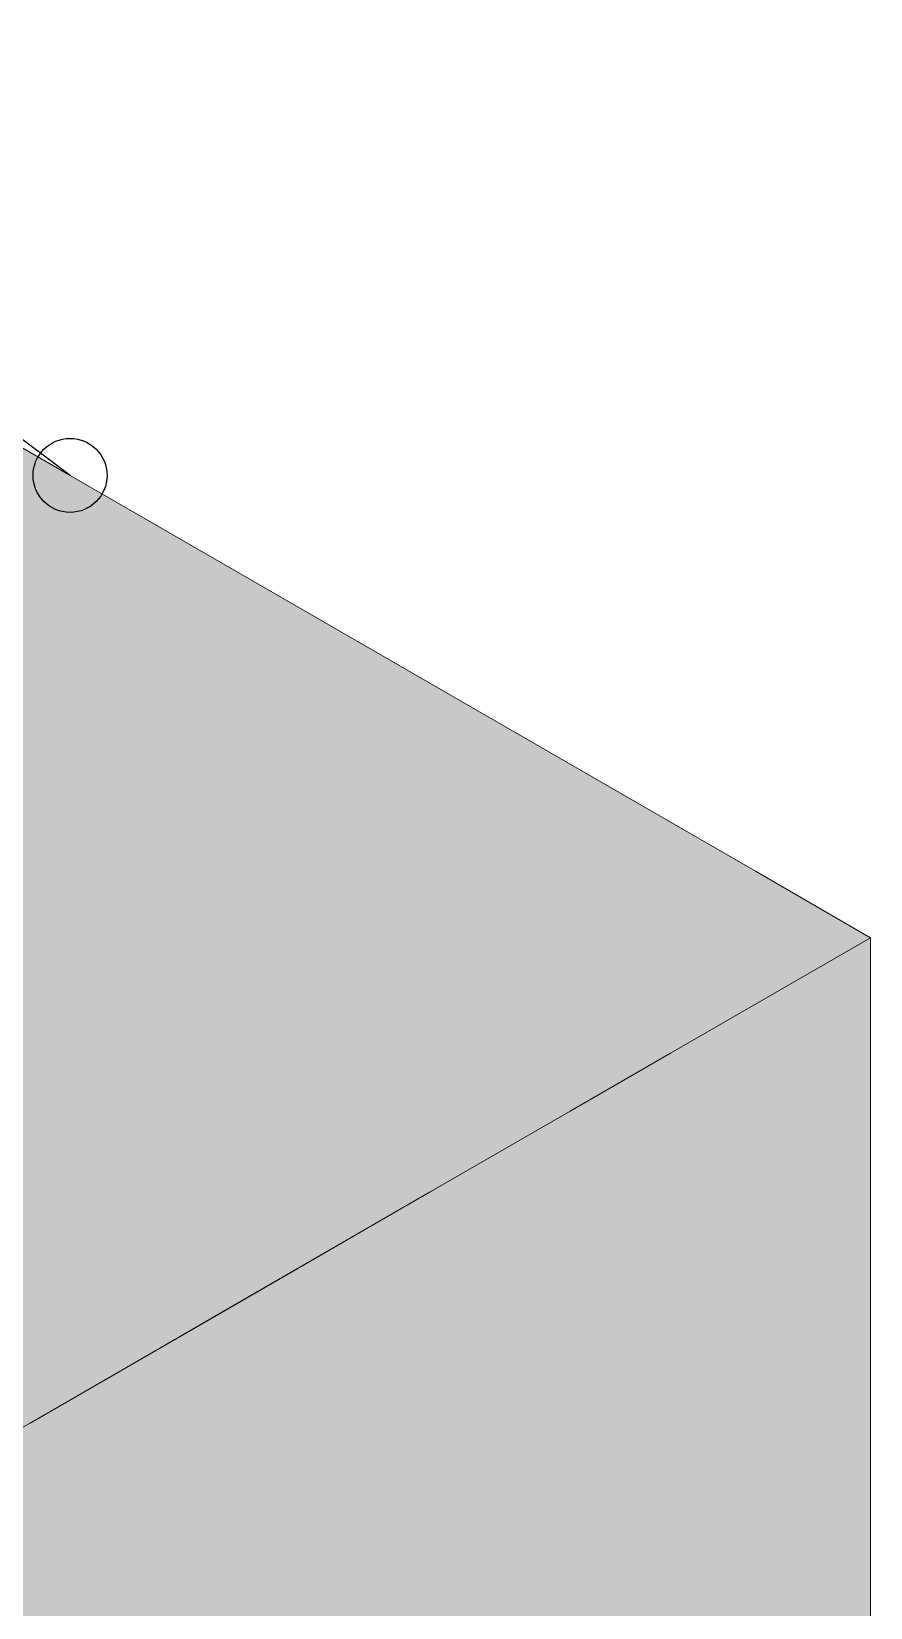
# Model space of a CAD drawing. Header units: metres. Extents: x 349122 to 349453, y 9281252 to 9281971.
# Drawn here: x 349265.1227 to 349265.3042, y 9281656.3001 to 9281656.641 of the extents above; entities that cross this region are included whole.
import ezdxf

# ---------------------------------------------------------------- set-up
doc = ezdxf.new("R2010")
doc.units = ezdxf.units.M
doc.header["$LTSCALE"] = 0.25
doc.layers.add('ISO-3D', color=7, linetype='CONTINUOUS', lineweight=13)
doc.layers.add('ISO-3D-ARISTAS', color=250, linetype='CONTINUOUS', lineweight=13)
doc.layers.add('LLAMADAS-NUM', color=30, linetype='CONTINUOUS', lineweight=25, true_color=0xc05014)

msp = doc.modelspace()

# ---------------------------------------------------------------- linework, layer by layer
at = {"layer": 'ISO-3D', "true_color": 0xb0aea8}
for points in [[(349265.13103, 9281656.545), (349265.10937, 9281656.5325), (349265.10628, 9281656.55929), (349265.08463, 9281656.54679)], [(349265.15577, 9281656.53071), (349265.13412, 9281656.51821), (349265.13103, 9281656.545), (349265.10937, 9281656.5325)], [(349265.13412, 9281656.51821), (349265.11247, 9281656.50571), (349265.10937, 9281656.5325), (349265.08772, 9281656.52)], [(349265.18051, 9281656.51643), (349265.15886, 9281656.50393), (349265.15577, 9281656.53071), (349265.13412, 9281656.51821)], [(349265.15886, 9281656.50393), (349265.13721, 9281656.49143), (349265.13412, 9281656.51821), (349265.11247, 9281656.50571)], [(349265.20526, 9281656.50214), (349265.18361, 9281656.48964), (349265.18051, 9281656.51643), (349265.15886, 9281656.50393)], [(349265.13721, 9281656.49143), (349265.11556, 9281656.47893), (349265.11247, 9281656.50571), (349265.09082, 9281656.49321)], [(349265.18361, 9281656.48964), (349265.16195, 9281656.47714), (349265.15886, 9281656.50393), (349265.13721, 9281656.49143)], [(349265.23, 9281656.48786), (349265.20835, 9281656.47536), (349265.20526, 9281656.50214), (349265.18361, 9281656.48964)], [(349265.16195, 9281656.47714), (349265.1403, 9281656.46464), (349265.13721, 9281656.49143), (349265.11556, 9281656.47893)], [(349265.20835, 9281656.47536), (349265.1867, 9281656.46286), (349265.18361, 9281656.48964), (349265.16195, 9281656.47714)], [(349265.25474, 9281656.47357), (349265.23309, 9281656.46107), (349265.23, 9281656.48786), (349265.20835, 9281656.47536)], [(349265.1403, 9281656.46464), (349265.11865, 9281656.45214), (349265.11556, 9281656.47893), (349265.09391, 9281656.46643)], [(349265.1867, 9281656.46286), (349265.16505, 9281656.45036), (349265.16195, 9281656.47714), (349265.1403, 9281656.46464)], [(349265.23309, 9281656.46107), (349265.21144, 9281656.44857), (349265.20835, 9281656.47536), (349265.1867, 9281656.46286)], [(349265.27949, 9281656.45929), (349265.25784, 9281656.44679), (349265.25474, 9281656.47357), (349265.23309, 9281656.46107)], [(349265.16505, 9281656.45036), (349265.1434, 9281656.43786), (349265.1403, 9281656.46464), (349265.11865, 9281656.45214)], [(349265.21144, 9281656.44857), (349265.18979, 9281656.43607), (349265.1867, 9281656.46286), (349265.16505, 9281656.45036)], [(349265.25784, 9281656.44679), (349265.23619, 9281656.43429), (349265.23309, 9281656.46107), (349265.21144, 9281656.44857)], [(349265.30423, 9281656.445), (349265.28258, 9281656.4325), (349265.27949, 9281656.45929), (349265.25784, 9281656.44679)], [(349265.1434, 9281656.43786), (349265.13474, 9281656.43286), (349265.11865, 9281656.45214), (349265.10999, 9281656.44714)], [(349265.13474, 9281656.43286), (349265.11116, 9281656.41925), (349265.10999, 9281656.44714), (349265.08642, 9281656.43353)], [(349265.18979, 9281656.43607), (349265.16814, 9281656.42357), (349265.16505, 9281656.45036), (349265.1434, 9281656.43786)], [(349265.23619, 9281656.43429), (349265.21453, 9281656.42179), (349265.21144, 9281656.44857), (349265.18979, 9281656.43607)], [(349265.28258, 9281656.4325), (349265.26093, 9281656.42), (349265.25784, 9281656.44679), (349265.23619, 9281656.43429)], [(349265.16814, 9281656.42357), (349265.15948, 9281656.41857), (349265.1434, 9281656.43786), (349265.13474, 9281656.43286)], [(349265.21453, 9281656.42179), (349265.19288, 9281656.40929), (349265.18979, 9281656.43607), (349265.16814, 9281656.42357)], [(349265.26093, 9281656.42), (349265.23928, 9281656.4075), (349265.23619, 9281656.43429), (349265.21453, 9281656.42179)], [(349265.15948, 9281656.41857), (349265.13591, 9281656.40496), (349265.13474, 9281656.43286), (349265.11116, 9281656.41925)], [(349265.19288, 9281656.40929), (349265.18422, 9281656.40429), (349265.16814, 9281656.42357), (349265.15948, 9281656.41857)], [(349265.23928, 9281656.4075), (349265.21763, 9281656.395), (349265.21453, 9281656.42179), (349265.19288, 9281656.40929)], [(349265.13591, 9281656.40496), (349265.11233, 9281656.39135), (349265.11116, 9281656.41925), (349265.08759, 9281656.40563)], [(349265.18422, 9281656.40429), (349265.16065, 9281656.39067), (349265.15948, 9281656.41857), (349265.13591, 9281656.40496)], [(349265.21763, 9281656.395), (349265.20897, 9281656.39), (349265.19288, 9281656.40929), (349265.18422, 9281656.40429)], [(349265.16065, 9281656.39067), (349265.13707, 9281656.37706), (349265.13591, 9281656.40496), (349265.11233, 9281656.39135)], [(349265.20897, 9281656.39), (349265.18539, 9281656.37639), (349265.18422, 9281656.40429), (349265.16065, 9281656.39067)], [(349265.13707, 9281656.37706), (349265.1135, 9281656.36345), (349265.11233, 9281656.39135), (349265.08876, 9281656.37774)], [(349265.18539, 9281656.37639), (349265.16182, 9281656.36278), (349265.16065, 9281656.39067), (349265.13707, 9281656.37706)], [(349265.16182, 9281656.36278), (349265.13824, 9281656.34917), (349265.13707, 9281656.37706), (349265.1135, 9281656.36345)], [(349265.13824, 9281656.34917), (349265.11467, 9281656.33556), (349265.1135, 9281656.36345), (349265.08992, 9281656.34984)]]:
    msp.add_solid(points, dxfattribs=at)
at = {"layer": 'ISO-3D', "true_color": 0x9e9d98}
for points in [[(349265.13103, 9281656.51833), (349265.10628, 9281656.53262), (349265.13103, 9281656.545), (349265.10628, 9281656.55929)], [(349265.15577, 9281656.50405), (349265.13103, 9281656.51833), (349265.15577, 9281656.53071), (349265.13103, 9281656.545)], [(349265.13103, 9281656.49167), (349265.10628, 9281656.50595), (349265.13103, 9281656.51833), (349265.10628, 9281656.53262)], [(349265.18051, 9281656.48976), (349265.15577, 9281656.50405), (349265.18051, 9281656.51643), (349265.15577, 9281656.53071)], [(349265.15577, 9281656.47738), (349265.13103, 9281656.49167), (349265.15577, 9281656.50405), (349265.13103, 9281656.51833)], [(349265.20526, 9281656.47548), (349265.18051, 9281656.48976), (349265.20526, 9281656.50214), (349265.18051, 9281656.51643)], [(349265.13103, 9281656.465), (349265.10628, 9281656.47929), (349265.13103, 9281656.49167), (349265.10628, 9281656.50595)], [(349265.18051, 9281656.4631), (349265.15577, 9281656.47738), (349265.18051, 9281656.48976), (349265.15577, 9281656.50405)], [(349265.23, 9281656.46119), (349265.20526, 9281656.47548), (349265.23, 9281656.48786), (349265.20526, 9281656.50214)], [(349265.15577, 9281656.45071), (349265.13103, 9281656.465), (349265.15577, 9281656.47738), (349265.13103, 9281656.49167)], [(349265.20526, 9281656.44881), (349265.18051, 9281656.4631), (349265.20526, 9281656.47548), (349265.18051, 9281656.48976)], [(349265.25474, 9281656.4469), (349265.23, 9281656.46119), (349265.25474, 9281656.47357), (349265.23, 9281656.48786)], [(349265.13103, 9281656.445), (349265.10628, 9281656.45929), (349265.13103, 9281656.465), (349265.10628, 9281656.47929)], [(349265.18051, 9281656.43643), (349265.15577, 9281656.45071), (349265.18051, 9281656.4631), (349265.15577, 9281656.47738)], [(349265.23, 9281656.43452), (349265.20526, 9281656.44881), (349265.23, 9281656.46119), (349265.20526, 9281656.47548)], [(349265.27949, 9281656.43262), (349265.25474, 9281656.4469), (349265.27949, 9281656.45929), (349265.25474, 9281656.47357)], [(349265.15577, 9281656.43071), (349265.13103, 9281656.445), (349265.15577, 9281656.45071), (349265.13103, 9281656.465)], [(349265.20526, 9281656.42214), (349265.18051, 9281656.43643), (349265.20526, 9281656.44881), (349265.18051, 9281656.4631)], [(349265.25474, 9281656.42024), (349265.23, 9281656.43452), (349265.25474, 9281656.4469), (349265.23, 9281656.46119)], [(349265.13103, 9281656.41605), (349265.10628, 9281656.43034), (349265.13103, 9281656.445), (349265.10628, 9281656.45929)], [(349265.30423, 9281656.41833), (349265.27949, 9281656.43262), (349265.30423, 9281656.445), (349265.27949, 9281656.45929)], [(349265.18051, 9281656.41643), (349265.15577, 9281656.43071), (349265.18051, 9281656.43643), (349265.15577, 9281656.45071)], [(349265.23, 9281656.40786), (349265.20526, 9281656.42214), (349265.23, 9281656.43452), (349265.20526, 9281656.44881)], [(349265.15577, 9281656.40177), (349265.13103, 9281656.41605), (349265.15577, 9281656.43071), (349265.13103, 9281656.445)], [(349265.27949, 9281656.40595), (349265.25474, 9281656.42024), (349265.27949, 9281656.43262), (349265.25474, 9281656.4469)], [(349265.20526, 9281656.40214), (349265.18051, 9281656.41643), (349265.20526, 9281656.42214), (349265.18051, 9281656.43643)], [(349265.25474, 9281656.39357), (349265.23, 9281656.40786), (349265.25474, 9281656.42024), (349265.23, 9281656.43452)], [(349265.13103, 9281656.38711), (349265.10628, 9281656.40139), (349265.13103, 9281656.41605), (349265.10628, 9281656.43034)], [(349265.18051, 9281656.38748), (349265.15577, 9281656.40177), (349265.18051, 9281656.41643), (349265.15577, 9281656.43071)], [(349265.30423, 9281656.39167), (349265.27949, 9281656.40595), (349265.30423, 9281656.41833), (349265.27949, 9281656.43262)], [(349265.23, 9281656.38786), (349265.20526, 9281656.40214), (349265.23, 9281656.40786), (349265.20526, 9281656.42214)], [(349265.27949, 9281656.37929), (349265.25474, 9281656.39357), (349265.27949, 9281656.40595), (349265.25474, 9281656.42024)], [(349265.20526, 9281656.3732), (349265.18051, 9281656.38748), (349265.20526, 9281656.40214), (349265.18051, 9281656.41643)], [(349265.15577, 9281656.37282), (349265.13103, 9281656.38711), (349265.15577, 9281656.40177), (349265.13103, 9281656.41605)], [(349265.25474, 9281656.37357), (349265.23, 9281656.38786), (349265.25474, 9281656.39357), (349265.23, 9281656.40786)], [(349265.30423, 9281656.365), (349265.27949, 9281656.37929), (349265.30423, 9281656.39167), (349265.27949, 9281656.40595)], [(349265.13103, 9281656.35816), (349265.10628, 9281656.37244), (349265.13103, 9281656.38711), (349265.10628, 9281656.40139)], [(349265.18051, 9281656.35853), (349265.15577, 9281656.37282), (349265.18051, 9281656.38748), (349265.15577, 9281656.40177)], [(349265.23, 9281656.35891), (349265.20526, 9281656.3732), (349265.23, 9281656.38786), (349265.20526, 9281656.40214)], [(349265.27949, 9281656.35929), (349265.25474, 9281656.37357), (349265.27949, 9281656.37929), (349265.25474, 9281656.39357)], [(349265.15577, 9281656.34387), (349265.13103, 9281656.35816), (349265.15577, 9281656.37282), (349265.13103, 9281656.38711)], [(349265.20526, 9281656.34425), (349265.18051, 9281656.35853), (349265.20526, 9281656.3732), (349265.18051, 9281656.38748)], [(349265.25474, 9281656.34462), (349265.23, 9281656.35891), (349265.25474, 9281656.37357), (349265.23, 9281656.38786)], [(349265.30423, 9281656.345), (349265.27949, 9281656.35929), (349265.30423, 9281656.365), (349265.27949, 9281656.37929)], [(349265.13103, 9281656.32921), (349265.10628, 9281656.3435), (349265.13103, 9281656.35816), (349265.10628, 9281656.37244)], [(349265.18051, 9281656.32959), (349265.15577, 9281656.34387), (349265.18051, 9281656.35853), (349265.15577, 9281656.37282)], [(349265.23, 9281656.32996), (349265.20526, 9281656.34425), (349265.23, 9281656.35891), (349265.20526, 9281656.3732)], [(349265.27949, 9281656.33034), (349265.25474, 9281656.34462), (349265.27949, 9281656.35929), (349265.25474, 9281656.37357)], [(349265.20526, 9281656.3153), (349265.18051, 9281656.32959), (349265.20526, 9281656.34425), (349265.18051, 9281656.35853)], [(349265.25474, 9281656.31568), (349265.23, 9281656.32996), (349265.25474, 9281656.34462), (349265.23, 9281656.35891)], [(349265.30423, 9281656.31605), (349265.27949, 9281656.33034), (349265.30423, 9281656.345), (349265.27949, 9281656.35929)], [(349265.15577, 9281656.31492), (349265.13103, 9281656.32921), (349265.15577, 9281656.34387), (349265.13103, 9281656.35816)], [(349265.13103, 9281656.30026), (349265.10628, 9281656.31455), (349265.13103, 9281656.32921), (349265.10628, 9281656.3435)], [(349265.18051, 9281656.30064), (349265.15577, 9281656.31492), (349265.18051, 9281656.32959), (349265.15577, 9281656.34387)], [(349265.23, 9281656.30102), (349265.20526, 9281656.3153), (349265.23, 9281656.32996), (349265.20526, 9281656.34425)], [(349265.27949, 9281656.30139), (349265.25474, 9281656.31568), (349265.27949, 9281656.33034), (349265.25474, 9281656.34462)], [(349265.15577, 9281656.28598), (349265.13103, 9281656.30026), (349265.15577, 9281656.31492), (349265.13103, 9281656.32921)], [(349265.20526, 9281656.28635), (349265.18051, 9281656.30064), (349265.20526, 9281656.3153), (349265.18051, 9281656.32959)], [(349265.25474, 9281656.28673), (349265.23, 9281656.30102), (349265.25474, 9281656.31568), (349265.23, 9281656.32996)], [(349265.30423, 9281656.28711), (349265.27949, 9281656.30139), (349265.30423, 9281656.31605), (349265.27949, 9281656.33034)], [(349265.13103, 9281656.27132), (349265.10628, 9281656.2856), (349265.13103, 9281656.30026), (349265.10628, 9281656.31455)], [(349265.18051, 9281656.27169), (349265.15577, 9281656.28598), (349265.18051, 9281656.30064), (349265.15577, 9281656.31492)], [(349265.23, 9281656.27207), (349265.20526, 9281656.28635), (349265.23, 9281656.30102), (349265.20526, 9281656.3153)], [(349265.27949, 9281656.27244), (349265.25474, 9281656.28673), (349265.27949, 9281656.30139), (349265.25474, 9281656.31568)], [(349265.20526, 9281656.25741), (349265.18051, 9281656.27169), (349265.20526, 9281656.28635), (349265.18051, 9281656.30064)], [(349265.25474, 9281656.25778), (349265.23, 9281656.27207), (349265.25474, 9281656.28673), (349265.23, 9281656.30102)], [(349265.30423, 9281656.25816), (349265.27949, 9281656.27244), (349265.30423, 9281656.28711), (349265.27949, 9281656.30139)], [(349265.15577, 9281656.25703), (349265.13103, 9281656.27132), (349265.15577, 9281656.28598), (349265.13103, 9281656.30026)]]:
    msp.add_solid(points, dxfattribs=at)
at = {"layer": 'ISO-3D', "true_color": 0x8e8d88}
for points in [[(349265.30423, 9281656.41833), (349265.28258, 9281656.40583), (349265.30423, 9281656.445), (349265.28258, 9281656.4325)], [(349265.28258, 9281656.40583), (349265.26093, 9281656.39333), (349265.28258, 9281656.4325), (349265.26093, 9281656.42)], [(349265.26093, 9281656.39333), (349265.23928, 9281656.38083), (349265.26093, 9281656.42), (349265.23928, 9281656.4075)], [(349265.30423, 9281656.39167), (349265.28258, 9281656.37917), (349265.30423, 9281656.41833), (349265.28258, 9281656.40583)], [(349265.23928, 9281656.38083), (349265.21763, 9281656.36833), (349265.23928, 9281656.4075), (349265.21763, 9281656.395)], [(349265.28258, 9281656.37917), (349265.26093, 9281656.36667), (349265.28258, 9281656.40583), (349265.26093, 9281656.39333)], [(349265.21763, 9281656.36833), (349265.19598, 9281656.35583), (349265.21763, 9281656.395), (349265.19598, 9281656.3825)], [(349265.26093, 9281656.36667), (349265.23928, 9281656.35417), (349265.26093, 9281656.39333), (349265.23928, 9281656.38083)], [(349265.30423, 9281656.365), (349265.28258, 9281656.3525), (349265.30423, 9281656.39167), (349265.28258, 9281656.37917)], [(349265.19598, 9281656.35583), (349265.17433, 9281656.34333), (349265.19598, 9281656.3825), (349265.17433, 9281656.37)], [(349265.23928, 9281656.35417), (349265.21763, 9281656.34167), (349265.23928, 9281656.38083), (349265.21763, 9281656.36833)], [(349265.28258, 9281656.3525), (349265.26093, 9281656.34), (349265.28258, 9281656.37917), (349265.26093, 9281656.36667)], [(349265.17433, 9281656.34333), (349265.14835, 9281656.32833), (349265.17433, 9281656.37), (349265.14835, 9281656.355)], [(349265.21763, 9281656.34167), (349265.19598, 9281656.32917), (349265.21763, 9281656.36833), (349265.19598, 9281656.35583)], [(349265.26093, 9281656.34), (349265.23928, 9281656.3275), (349265.26093, 9281656.36667), (349265.23928, 9281656.35417)], [(349265.30423, 9281656.345), (349265.28258, 9281656.3325), (349265.30423, 9281656.365), (349265.28258, 9281656.3525)], [(349265.14835, 9281656.32833), (349265.12237, 9281656.31333), (349265.14835, 9281656.355), (349265.12237, 9281656.34)], [(349265.19598, 9281656.32917), (349265.17433, 9281656.31667), (349265.19598, 9281656.35583), (349265.17433, 9281656.34333)], [(349265.23928, 9281656.3275), (349265.21763, 9281656.315), (349265.23928, 9281656.35417), (349265.21763, 9281656.34167)], [(349265.28258, 9281656.3325), (349265.26093, 9281656.32), (349265.28258, 9281656.3525), (349265.26093, 9281656.34)], [(349265.30423, 9281656.31605), (349265.28258, 9281656.30355), (349265.30423, 9281656.345), (349265.28258, 9281656.3325)], [(349265.17433, 9281656.31667), (349265.14835, 9281656.30167), (349265.17433, 9281656.34333), (349265.14835, 9281656.32833)], [(349265.21763, 9281656.315), (349265.19598, 9281656.3025), (349265.21763, 9281656.34167), (349265.19598, 9281656.32917)], [(349265.26093, 9281656.32), (349265.23928, 9281656.3075), (349265.26093, 9281656.34), (349265.23928, 9281656.3275)], [(349265.28258, 9281656.30355), (349265.26093, 9281656.29105), (349265.28258, 9281656.3325), (349265.26093, 9281656.32)], [(349265.14835, 9281656.30167), (349265.12237, 9281656.28667), (349265.14835, 9281656.32833), (349265.12237, 9281656.31333)], [(349265.19598, 9281656.3025), (349265.17433, 9281656.29), (349265.19598, 9281656.32917), (349265.17433, 9281656.31667)], [(349265.23928, 9281656.3075), (349265.21763, 9281656.295), (349265.23928, 9281656.3275), (349265.21763, 9281656.315)], [(349265.26093, 9281656.29105), (349265.23928, 9281656.27855), (349265.26093, 9281656.32), (349265.23928, 9281656.3075)], [(349265.17433, 9281656.29), (349265.14835, 9281656.275), (349265.17433, 9281656.31667), (349265.14835, 9281656.30167)], [(349265.21763, 9281656.295), (349265.19598, 9281656.2825), (349265.21763, 9281656.315), (349265.19598, 9281656.3025)], [(349265.30423, 9281656.28711), (349265.28258, 9281656.27461), (349265.30423, 9281656.31605), (349265.28258, 9281656.30355)], [(349265.23928, 9281656.27855), (349265.21763, 9281656.26605), (349265.23928, 9281656.3075), (349265.21763, 9281656.295)], [(349265.14835, 9281656.275), (349265.12237, 9281656.26), (349265.14835, 9281656.30167), (349265.12237, 9281656.28667)], [(349265.19598, 9281656.2825), (349265.17433, 9281656.27), (349265.19598, 9281656.3025), (349265.17433, 9281656.29)], [(349265.28258, 9281656.27461), (349265.26093, 9281656.26211), (349265.28258, 9281656.30355), (349265.26093, 9281656.29105)]]:
    msp.add_solid(points, dxfattribs=at)
at = {"layer": 'ISO-3D-ARISTAS', "color": 250}
for p, q in [((349265.10628, 9281656.55929), (349265.13103, 9281656.545)), ((349265.10628, 9281656.55929), (349265.13103, 9281656.545)), ((349265.13103, 9281656.545), (349265.15577, 9281656.53071)), ((349265.13103, 9281656.545), (349265.15577, 9281656.53071)), ((349265.15577, 9281656.53071), (349265.18051, 9281656.51643)), ((349265.15577, 9281656.53071), (349265.18051, 9281656.51643)), ((349265.18051, 9281656.51643), (349265.20526, 9281656.50214)), ((349265.18051, 9281656.51643), (349265.20526, 9281656.50214)), ((349265.20526, 9281656.50214), (349265.23, 9281656.48786)), ((349265.20526, 9281656.50214), (349265.23, 9281656.48786)), ((349265.23, 9281656.48786), (349265.25474, 9281656.47357)), ((349265.23, 9281656.48786), (349265.25474, 9281656.47357)), ((349265.25474, 9281656.47357), (349265.27949, 9281656.45929)), ((349265.25474, 9281656.47357), (349265.27949, 9281656.45929)), ((349265.27949, 9281656.45929), (349265.30423, 9281656.445)), ((349265.27949, 9281656.45929), (349265.30423, 9281656.445)), ((349265.30423, 9281656.445), (349265.28258, 9281656.4325)), ((349265.28258, 9281656.4325), (349265.30423, 9281656.445)), ((349265.30423, 9281656.445), (349265.30423, 9281656.41833)), ((349265.30423, 9281656.445), (349265.30423, 9281656.41833)), ((349265.28258, 9281656.4325), (349265.26093, 9281656.42)), ((349265.26093, 9281656.42), (349265.28258, 9281656.4325)), ((349265.26093, 9281656.42), (349265.23928, 9281656.4075)), ((349265.23928, 9281656.4075), (349265.26093, 9281656.42)), ((349265.30423, 9281656.41833), (349265.30423, 9281656.39167)), ((349265.30423, 9281656.41833), (349265.30423, 9281656.39167)), ((349265.23928, 9281656.4075), (349265.21763, 9281656.395)), ((349265.21763, 9281656.395), (349265.23928, 9281656.4075)), ((349265.19598, 9281656.3825), (349265.21763, 9281656.395)), ((349265.21763, 9281656.395), (349265.20897, 9281656.39)), ((349265.20897, 9281656.39), (349265.18539, 9281656.37639)), ((349265.30423, 9281656.39167), (349265.30423, 9281656.365)), ((349265.30423, 9281656.39167), (349265.30423, 9281656.365)), ((349265.17433, 9281656.37), (349265.19598, 9281656.3825)), ((349265.18539, 9281656.37639), (349265.16182, 9281656.36278)), ((349265.14835, 9281656.355), (349265.17433, 9281656.37)), ((349265.16182, 9281656.36278), (349265.13824, 9281656.34917)), ((349265.30423, 9281656.365), (349265.30423, 9281656.345)), ((349265.30423, 9281656.365), (349265.30423, 9281656.345)), ((349265.12237, 9281656.34), (349265.14835, 9281656.355)), ((349265.13824, 9281656.34917), (349265.11467, 9281656.33556)), ((349265.30423, 9281656.345), (349265.30423, 9281656.31605)), ((349265.30423, 9281656.345), (349265.30423, 9281656.31605)), ((349265.30423, 9281656.31605), (349265.30423, 9281656.28711)), ((349265.30423, 9281656.31605), (349265.30423, 9281656.28711))]:
    msp.add_line(p, q, dxfattribs=at)
at = {"layer": 'LLAMADAS-NUM'}
msp.add_line((349265.13103, 9281656.545), (349265.00303, 9281656.641), dxfattribs=at)
msp.add_circle((349265.13103, 9281656.545), 0.008, dxfattribs=at)

doc.saveas('drawing.dxf')
